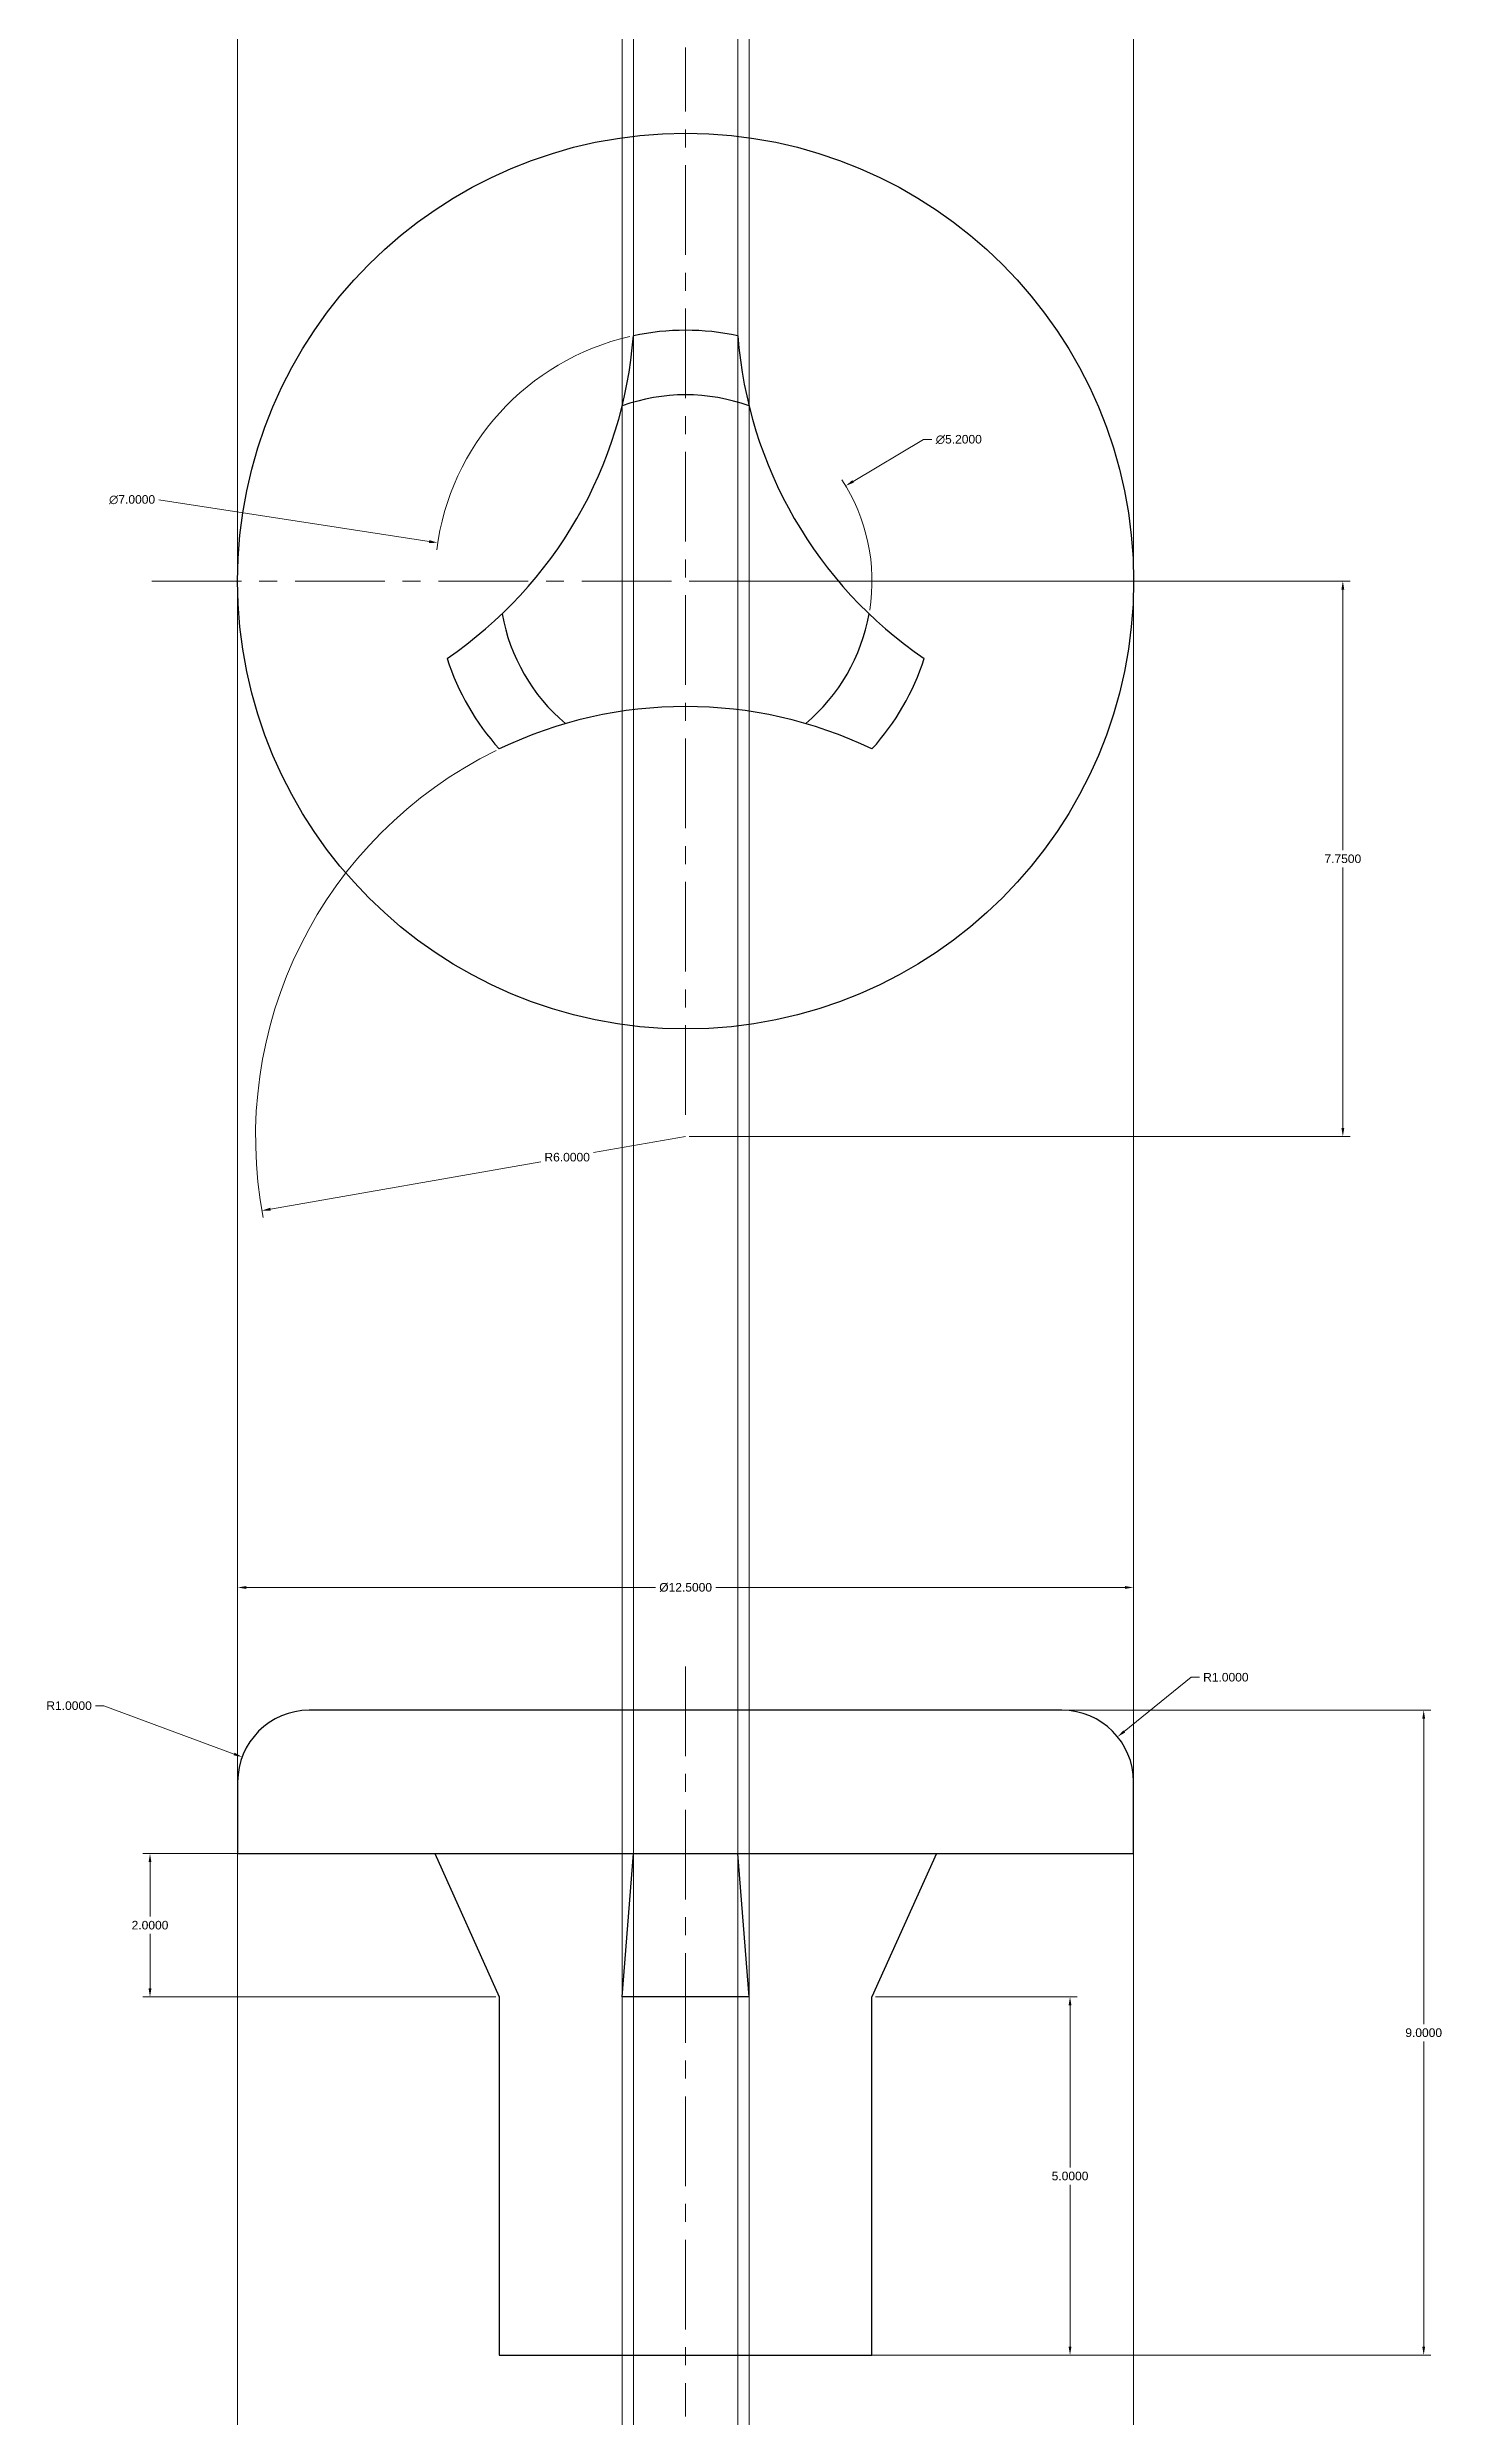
# Model space of a CAD drawing. Header units: inches. Extents: x 13.5 to 33, y -16.4 to 16.6.
import ezdxf

# ---------------------------------------------------------------- set-up
doc = ezdxf.new("R2010")
doc.units = ezdxf.units.IN
doc.header["$MEASUREMENT"] = 0
doc.linetypes.add('Amconstr', pattern=[9999, 9999, 0])
doc.linetypes.add('CENTER', pattern=[2, 1.25, -0.25, 0.25, -0.25])
for name, color, linetype, lineweight in [('AM_0', 7, 'Continuous', 30), ('AM_5', 3, 'Continuous', 15), ('AM_7', 4, 'CENTER', 15), ('AM_CL', 1, 'Amconstr', 15)]:
    doc.layers.add(name, color=color, linetype=linetype, lineweight=lineweight)
doc.styles.get("Standard").update_dxf_attribs({"font": 'arial.ttf'})
doc.dimstyles.new('AM_ANSI$0', dxfattribs={"dimtxt": 0.12, "dimasz": 0.12, "dimexe": 0.1, "dimexo": 0.05, "dimgap": 0.06, "dimtad": 0, "dimtih": 1, "dimtoh": 1, "dimdec": 4, "dimzin": 7, "dimdsep": 46, "dimtxsty": 'Standard', "dimcen": 0, "dimclrd": 256, "dimclre": 256, "dimclrt": 2, "dimadec": 0, "dimazin": 2, "dimtp": 0.1, "dimtm": 0.1, "dimtfac": 0.71, "dimtdec": 4, "dimtofl": 0, "dimtmove": 0, "dimatfit": 3, "dimfxl": 1, "dimtolj": 1, "dimtzin": 7, "dimlwd": -1, "dimlwe": -1, "dimarcsym": 1})
doc.dimstyles.new('AM_ANSI$3', dxfattribs={"dimtxt": 0.12, "dimasz": 0.12, "dimexe": 0.1, "dimexo": 0.05, "dimgap": 0.06, "dimtad": 0, "dimtih": 1, "dimtoh": 1, "dimdec": 4, "dimzin": 7, "dimdsep": 46, "dimtxsty": 'Standard', "dimcen": 0, "dimclrd": 256, "dimclre": 256, "dimclrt": 2, "dimadec": 0, "dimazin": 2, "dimtp": 0.1, "dimtm": 0.1, "dimtfac": 0.71, "dimtdec": 4, "dimtofl": 0, "dimtmove": 0, "dimatfit": 0, "dimfxl": 1, "dimtolj": 1, "dimtzin": 7, "dimlwd": -1, "dimlwe": -1, "dimarcsym": 1})
doc.dimstyles.new('AM_ANSI$4', dxfattribs={"dimtxt": 0.12, "dimasz": 0.12, "dimexe": 0.1, "dimexo": 0.05, "dimgap": 0.06, "dimtad": 0, "dimtih": 1, "dimtoh": 1, "dimdec": 4, "dimzin": 7, "dimdsep": 46, "dimtxsty": 'Standard', "dimcen": 0, "dimclrd": 256, "dimclre": 256, "dimclrt": 2, "dimadec": 0, "dimazin": 2, "dimtp": 0.1, "dimtm": 0.1, "dimtfac": 0.71, "dimtdec": 4, "dimtofl": 0, "dimtmove": 0, "dimatfit": 0, "dimfxl": 1, "dimtolj": 1, "dimtzin": 7, "dimlwd": -1, "dimlwe": -1, "dimarcsym": 1})

# ---------------------------------------------------------------- blocks, each defined once
blk = doc.blocks.new('*D5')
at = {"layer": 'AM_5', "linetype": 'ByBlock', "transparency": 16777216}
for p, q in [((14.327, -6.504), (14.207, -6.504)), ((16.142, -7.178), (14.327, -6.504))]:
    blk.add_line(p, q, dxfattribs=at)
at = {"layer": 'AM_5', "transparency": 16777216}
blk.add_solid([(16.149, -7.159), (16.135, -7.196), (16.254, -7.219)], dxfattribs=at)
at = {"layer": 'Defpoints', "color": 0, "transparency": 16777216}
for p in [(16.254, -7.219), (17.192, -7.567)]:
    blk.add_point(p, dxfattribs=at)
at = {"layer": 'AM_5', "color": 2, "transparency": 16777216, "insert": (13.84, -6.504), "char_height": 0.12, "attachment_point": 5}
blk.add_mtext('\\A1;R1.0000', dxfattribs=at)
blk = doc.blocks.new('*D6')
at = {"layer": 'AM_5', "linetype": 'ByBlock', "transparency": 16777216}
for p, q in [((28.562, -6.862), (29.493, -6.107)), ((29.493, -6.107), (29.613, -6.107))]:
    blk.add_line(p, q, dxfattribs=at)
at = {"layer": 'AM_5', "transparency": 16777216}
blk.add_solid([(28.549, -6.847), (28.574, -6.878), (28.468, -6.938)], dxfattribs=at)
at = {"layer": 'Defpoints', "color": 0, "transparency": 16777216}
for p in [(28.468, -6.938), (27.692, -7.567)]:
    blk.add_point(p, dxfattribs=at)
at = {"layer": 'AM_5', "color": 2, "transparency": 16777216, "insert": (29.979, -6.107), "char_height": 0.12, "attachment_point": 5}
blk.add_mtext('\\A1;R1.0000', dxfattribs=at)
blk = doc.blocks.new('*D7')
at = {"layer": 'AM_5', "linetype": 'ByBlock', "transparency": 16777216}
for p, q in [((25.092, -10.567), (27.905, -10.567)), ((27.805, -10.687), (27.805, -12.946)), ((27.805, -15.447), (27.805, -13.189)), ((25.092, -15.567), (27.905, -15.567))]:
    blk.add_line(p, q, dxfattribs=at)
at = {"layer": 'AM_5', "transparency": 16777216}
for points in [[(27.785, -10.687), (27.825, -10.687), (27.805, -10.567)], [(27.785, -15.447), (27.825, -15.447), (27.805, -15.567)]]:
    blk.add_solid(points, dxfattribs=at)
at = {"layer": 'Defpoints', "color": 0, "transparency": 16777216}
for p in [(25.042, -10.567), (25.042, -15.567), (27.805, -15.567)]:
    blk.add_point(p, dxfattribs=at)
at = {"layer": 'AM_5', "color": 2, "transparency": 16777216, "insert": (27.805, -13.067), "char_height": 0.12, "attachment_point": 5}
blk.add_mtext('\\A1;5.0000', dxfattribs=at)
blk = doc.blocks.new('*D8')
at = {"layer": 'AM_5', "linetype": 'ByBlock', "transparency": 16777216}
for p, q in [((19.792, -8.567), (14.869, -8.567)), ((14.969, -8.687), (14.969, -9.446)), ((14.969, -10.447), (14.969, -9.689)), ((19.792, -10.567), (14.869, -10.567))]:
    blk.add_line(p, q, dxfattribs=at)
at = {"layer": 'AM_5', "transparency": 16777216}
for points in [[(14.949, -8.687), (14.989, -8.687), (14.969, -8.567)], [(14.949, -10.447), (14.989, -10.447), (14.969, -10.567)]]:
    blk.add_solid(points, dxfattribs=at)
at = {"layer": 'Defpoints', "color": 0, "transparency": 16777216}
for p in [(14.969, -8.567), (19.842, -8.567), (19.842, -10.567)]:
    blk.add_point(p, dxfattribs=at)
at = {"layer": 'AM_5', "color": 2, "transparency": 16777216, "insert": (14.969, -9.567), "char_height": 0.12, "attachment_point": 5}
blk.add_mtext('\\A1;2.0000', dxfattribs=at)
blk = doc.blocks.new('*D9')
at = {"layer": 'AM_5', "linetype": 'ByBlock', "transparency": 16777216}
for p, q in [((22.492, -6.567), (32.839, -6.567)), ((32.739, -6.687), (32.739, -10.946)), ((32.739, -15.447), (32.739, -11.189)), ((22.492, -15.567), (32.839, -15.567))]:
    blk.add_line(p, q, dxfattribs=at)
at = {"layer": 'AM_5', "transparency": 16777216}
for points in [[(32.719, -6.687), (32.759, -6.687), (32.739, -6.567)], [(32.719, -15.447), (32.759, -15.447), (32.739, -15.567)]]:
    blk.add_solid(points, dxfattribs=at)
at = {"layer": 'Defpoints', "color": 0, "transparency": 16777216}
for p in [(22.442, -6.567), (22.442, -15.567), (32.739, -15.567)]:
    blk.add_point(p, dxfattribs=at)
at = {"layer": 'AM_5', "color": 2, "transparency": 16777216, "insert": (32.739, -11.067), "char_height": 0.12, "attachment_point": 5}
blk.add_mtext('\\A1;9.0000', dxfattribs=at)
blk = doc.blocks.new('*D10')
at = {"layer": 'AM_5', "linetype": 'ByBlock', "transparency": 16777216}
for p, q in [((16.192, -8.517), (16.192, -4.754)), ((16.312, -4.854), (22.021, -4.854)), ((28.572, -4.854), (22.862, -4.854)), ((28.692, -8.517), (28.692, -4.754))]:
    blk.add_line(p, q, dxfattribs=at)
at = {"layer": 'AM_5', "transparency": 16777216}
for points in [[(16.312, -4.834), (16.312, -4.874), (16.192, -4.854)], [(28.572, -4.834), (28.572, -4.874), (28.692, -4.854)]]:
    blk.add_solid(points, dxfattribs=at)
at = {"layer": 'Defpoints', "color": 0, "transparency": 16777216}
for p in [(28.692, -4.854), (16.192, -8.567), (28.692, -8.567)]:
    blk.add_point(p, dxfattribs=at)
at = {"layer": 'AM_5', "color": 2, "transparency": 16777216, "insert": (22.442, -4.854), "char_height": 0.12, "attachment_point": 5}
blk.add_mtext('\\A1;%%C12.5000', dxfattribs=at)
blk = doc.blocks.new('*D11')
at = {"layer": 'AM_5', "linetype": 'ByBlock', "transparency": 16777216}
for p, q in [((22.442, 1.439), (21.155, 1.214)), ((16.65, 0.426), (20.423, 1.086))]:
    blk.add_line(p, q, dxfattribs=at)
blk.add_arc((22.442, 1.439), 6, 116.1599, 190.8807, dxfattribs=at)
at = {"layer": 'AM_5', "transparency": 16777216}
blk.add_solid([(16.646, 0.445), (16.653, 0.406), (16.531, 0.405)], dxfattribs=at)
at = {"layer": 'Defpoints', "color": 0, "transparency": 16777216}
for p in [(22.442, 1.439), (16.531, 0.405)]:
    blk.add_point(p, dxfattribs=at)
at = {"layer": 'AM_5', "color": 2, "transparency": 16777216, "insert": (20.789, 1.15), "char_height": 0.12, "attachment_point": 5}
blk.add_mtext('\\A1;R6.0000', dxfattribs=at)
blk = doc.blocks.new('*D12')
at = {"layer": 'AM_5', "linetype": 'ByBlock', "transparency": 16777216}
for p, q in [((22.492, 9.189), (31.711, 9.189)), ((31.611, 9.069), (31.611, 5.435)), ((31.611, 1.559), (31.611, 5.193)), ((22.492, 1.439), (31.711, 1.439))]:
    blk.add_line(p, q, dxfattribs=at)
at = {"layer": 'AM_5', "transparency": 16777216}
for points in [[(31.591, 9.069), (31.631, 9.069), (31.611, 9.189)], [(31.591, 1.559), (31.631, 1.559), (31.611, 1.439)]]:
    blk.add_solid(points, dxfattribs=at)
at = {"layer": 'Defpoints', "color": 0, "transparency": 16777216}
for p in [(22.442, 9.189), (22.442, 1.439), (31.611, 1.439)]:
    blk.add_point(p, dxfattribs=at)
at = {"layer": 'AM_5', "color": 2, "transparency": 16777216, "insert": (31.611, 5.314), "char_height": 0.12, "attachment_point": 5}
blk.add_mtext('\\A1;7.7500', dxfattribs=at)
blk = doc.blocks.new('*D13')
at = {"layer": 'AM_5', "linetype": 'ByBlock', "transparency": 16777216}
blk.add_line((18.864, 9.742), (15.093, 10.325), dxfattribs=at)
blk.add_arc((22.442, 9.189), 3.5, 102.8358, 172.8495, dxfattribs=at)
at = {"layer": 'AM_5', "transparency": 16777216}
blk.add_solid([(18.867, 9.762), (18.861, 9.722), (18.983, 9.724)], dxfattribs=at)
at = {"layer": 'Defpoints', "color": 0, "transparency": 16777216}
for p in [(18.983, 9.724), (25.901, 8.654)]:
    blk.add_point(p, dxfattribs=at)
at = {"layer": 'AM_5', "color": 2, "transparency": 16777216, "insert": (14.719, 10.325), "char_height": 0.12, "attachment_point": 5}
blk.add_mtext('\\A1;∅7.0000', dxfattribs=at)
blk = doc.blocks.new('*D14')
at = {"layer": 'AM_5', "linetype": 'ByBlock', "transparency": 16777216}
for p, q in [((24.779, 10.581), (25.759, 11.165)), ((25.759, 11.165), (25.879, 11.165))]:
    blk.add_line(p, q, dxfattribs=at)
blk.add_arc((22.442, 9.189), 2.6, 350.9934, 32.9781, dxfattribs=at)
at = {"layer": 'AM_5', "transparency": 16777216}
blk.add_solid([(24.768, 10.598), (24.789, 10.564), (24.676, 10.519)], dxfattribs=at)
at = {"layer": 'Defpoints', "color": 0, "transparency": 16777216}
for p in [(24.676, 10.519), (20.208, 7.859)]:
    blk.add_point(p, dxfattribs=at)
at = {"layer": 'AM_5', "color": 2, "transparency": 16777216, "insert": (26.253, 11.165), "char_height": 0.12, "attachment_point": 5}
blk.add_mtext('\\A1;∅5.2000', dxfattribs=at)

msp = doc.modelspace()

# ---------------------------------------------------------------- linework, layer by layer
for points in [[(27.69163, -6.56742), (17.19163, -6.56742)], [(16.19163, -7.56742), (16.19163, -8.56742)], [(28.69163, -8.56742), (28.69163, -7.56742)], [(19.84163, -15.56742), (25.04163, -15.56742)]]:
    msp.add_lwpolyline(points)
msp.add_circle((22.44163, 9.18906), 6.25)
for centre, radius, start, end in [((22.44163, 9.18906), 3.5, 77.98271, 102.01729), ((22.44163, 9.18906), 2.6, 70.108458, 109.891542), ((22.44163, 9.18906), 2.6, 190.108458, 229.891542), ((22.44163, 9.18906), 2.6, 310.108458, 349.891542), ((22.44163, 9.18906), 3.5, 197.98271, 222.01729), ((22.44163, 9.18906), 3.5, 317.98271, 342.01729), ((17.19163, -7.56742), 1, 90, 180), ((27.69163, -7.56742), 1, 0, 90)]:
    msp.add_arc(centre, radius, start, end)
at = {"layer": 'AM_0'}
for p, q in [((16.19163, -8.56742), (28.69163, -8.56742)), ((18.94163, -8.56742), (19.84163, -10.56742)), ((21.557, -10.56742), (21.7129, -8.56742)), ((23.32625, -10.56742), (23.17035, -8.56742)), ((25.94163, -8.56742), (25.04163, -10.56742)), ((19.84163, -10.56742), (19.84163, -15.56742)), ((23.32625, -10.56742), (21.557, -10.56742)), ((25.04163, -15.56742), (25.04163, -10.56742))]:
    msp.add_line(p, q, dxfattribs=at)
for centre, start, end in [((15.72993, 13.06406), 304.317532, 355.682468), ((29.15333, 13.06406), 184.317532, 235.682468), ((22.44163, 1.43906), 64.317532, 115.682468)]:
    msp.add_arc(centre, 6, start, end, dxfattribs=at)
at = {"layer": 'AM_7'}
for p, q in [((22.44163, 1.74139), (22.44163, 16.63673)), ((14.99396, 9.18906), (29.88929, 9.18906)), ((22.44163, -5.95643), (22.44163, -16.42402))]:
    msp.add_line(p, q, dxfattribs=at)
at = {"layer": 'AM_CL'}
for p in [(16.19163, 9.18906), (21.557, 11.63394), (21.7129, 12.61236), (23.17035, 12.61236), (23.32625, 11.63394), (28.69163, 9.18906)]:
    msp.add_xline(p, (0, 1), dxfattribs=at)

# ---------------------------------------------------------------- dimensions: what is measured, and where the dimension line sits
at = {"layer": 'AM_5'}
dim = msp.add_diameter_dim_2p(p1=(25.90054, 8.65436), p2=(18.98271, 9.72376), dimstyle='AM_ANSI$3', override={"dimpost": ''}, dxfattribs=at)
dim.commit()
dim.dimension.update_dxf_attribs({"geometry": '*D13', "text_midpoint": (14.71888, 10.32505), "dimtype": 163})
dim = msp.add_diameter_dim_2p(p1=(20.20774, 7.85875), p2=(24.67552, 10.51937), dimstyle='AM_ANSI$3', dxfattribs=at)
dim.commit()
dim.dimension.update_dxf_attribs({"geometry": '*D14', "text_midpoint": (26.25343, 11.16476), "dimtype": 163})
for base, p1, p2, picture, middle in [((31.61101, 1.43906), (22.44163, 9.18906), (22.44163, 1.43906), '*D12', (31.61101, 5.31406)), ((27.80536, -15.56742), (25.04163, -10.56742), (25.04163, -15.56742), '*D7', (27.80536, -13.06742))]:
    dim = msp.add_linear_dim(base=base, p1=p1, p2=p2, angle=90, dimstyle='AM_ANSI$0', override={"dimpost": ''}, dxfattribs=at)
    dim.commit()
    dim.dimension.update_dxf_attribs({"geometry": picture, "text_midpoint": middle})
for center, mpoint, picture, middle in [((22.44163, 1.43906), (16.53144, 0.40483), '*D11', (20.78881, 1.14983)), ((27.69163, -7.56742), (28.46847, -6.93772), '*D6', (29.97947, -6.1071)), ((17.19163, -7.56742), (16.25413, -7.21942), '*D5', (13.84049, -6.50398))]:
    dim = msp.add_radius_dim(center=center, mpoint=mpoint, dimstyle='AM_ANSI$4', override={"dimpost": ''}, dxfattribs=at)
    dim.commit()
    dim.dimension.update_dxf_attribs({"geometry": picture, "text_midpoint": middle, "dimtype": 164})
dim = msp.add_linear_dim(base=(28.69163, -4.85379), p1=(16.19163, -8.56742), p2=(28.69163, -8.56742), dimstyle='AM_ANSI$0', override={"dimpost": '%%C<>'}, dxfattribs=at)
dim.commit()
dim.dimension.update_dxf_attribs({"geometry": '*D10', "text_midpoint": (22.44163, -4.85379)})
for base, p1, p2, picture, middle in [((32.73909, -15.56742), (22.44163, -6.56742), (22.44163, -15.56742), '*D9', (32.73909, -11.06742)), ((14.9693, -8.56742), (19.84163, -10.56742), (19.84163, -8.56742), '*D8', (14.9693, -9.56742))]:
    dim = msp.add_linear_dim(base=base, p1=p1, p2=p2, angle=90, dimstyle='AM_ANSI$0', dxfattribs=at)
    dim.commit()
    dim.dimension.update_dxf_attribs({"geometry": picture, "text_midpoint": middle})

doc.saveas('drawing.dxf')
